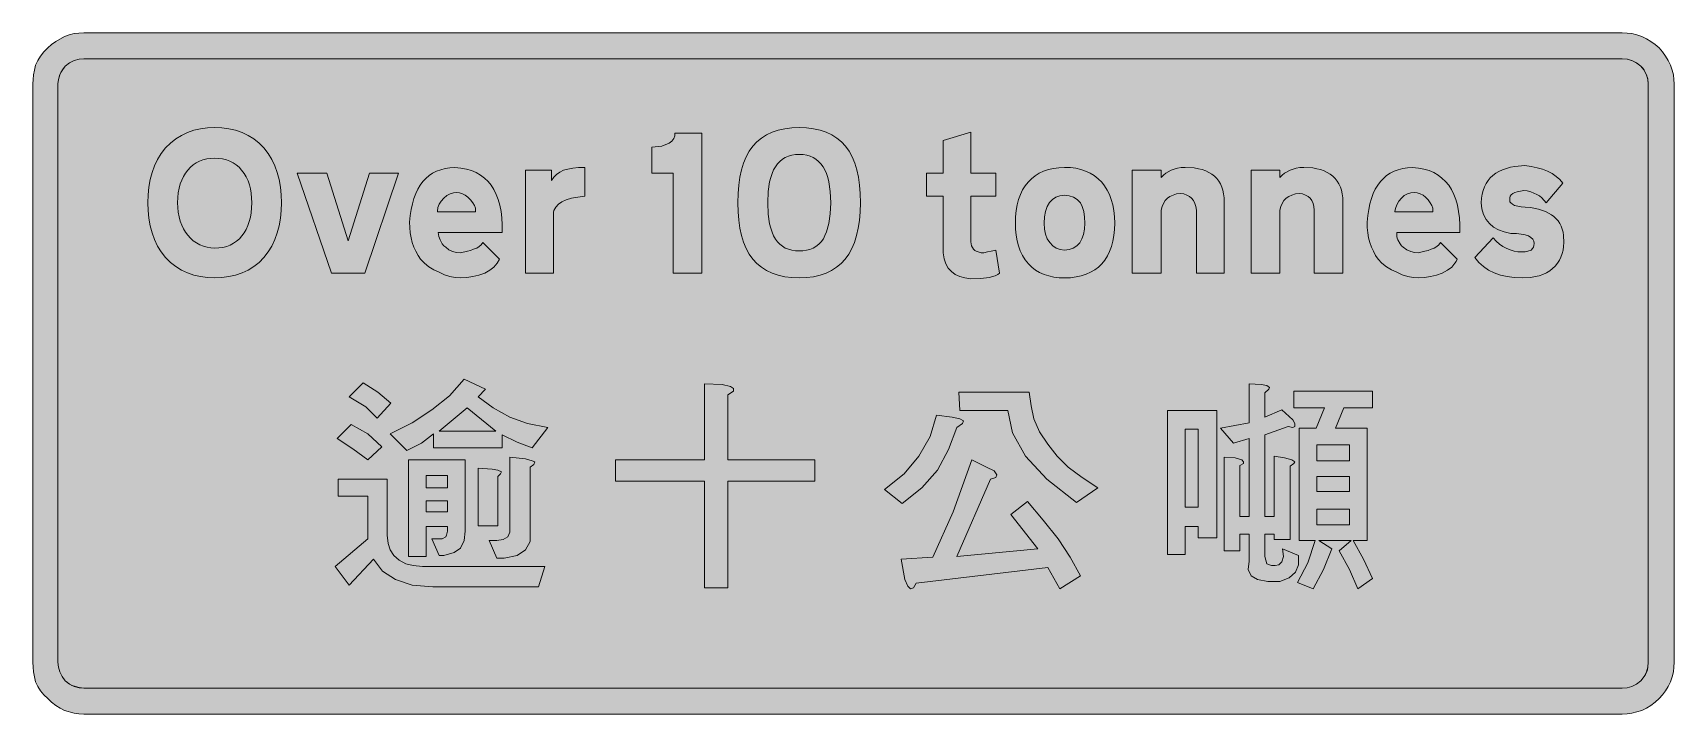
# Model space of a CAD drawing. Header units: metres. Extents: x 19 to 550, y 27 to 247.
import ezdxf

# ---------------------------------------------------------------- set-up
doc = ezdxf.new("R2010")
doc.units = ezdxf.units.M
doc.layers.add('FILL_BLACK_000000', color=7, linetype='Continuous', true_color=0x000000)
doc.layers.add('FILL_WHITE_FFFFFF', color=7, linetype='Continuous', true_color=0xffffff)

msp = doc.modelspace()

# ---------------------------------------------------------------- hatches: boundary and pattern name
at = {"layer": 'FILL_BLACK_000000', "true_color": 0x000000}
h = msp.add_hatch(color=7, dxfattribs=at)
h.dxf.hatch_style = 1
h.paths.add_polyline_path([(536.34, 246.94), (537.92, 246.57), (539.49, 246), (541.01, 245.27), (542.45, 244.42), (543.84, 243.47), (545.19, 242.4), (546.26, 241.05), (547.22, 239.66), (548.06, 238.22), (548.79, 236.7), (549.36, 235.13), (549.73, 233.59), (549.93, 232.1), (549.99, 230.7), (549.99, 43.8), (549.93, 42.22), (549.73, 40.65), (549.36, 39.07), (548.79, 37.5), (548.06, 35.98), (547.22, 34.57), (546.26, 33.28), (545.19, 32.1), (543.84, 30.86), (542.45, 29.81), (541.01, 28.94), (539.49, 28.2), (536.34, 27.37), (534.77, 27.1), (533.19, 27), (35.79, 27), (34.21, 27.1), (32.64, 27.37), (29.49, 28.2), (28.1, 28.94), (26.68, 29.81), (25.31, 30.86), (24.09, 32.1), (22.85, 33.28), (21.8, 34.57), (20.93, 35.98), (20.19, 37.5), (19.8, 39.07), (19.51, 40.65), (19.35, 42.22), (19.29, 43.8), (19.29, 230.7), (19.35, 232.1), (19.51, 233.59), (19.8, 235.13), (20.19, 236.7), (20.93, 238.22), (21.8, 239.66), (22.85, 241.05), (24.09, 242.4), (25.31, 243.47), (26.68, 244.42), (29.49, 246), (31.06, 246.57), (32.64, 246.94), (34.21, 247.14), (35.79, 247.2), (533.19, 247.2), (534.77, 247.14), (536.34, 246.94)])
h.paths.add_polyline_path([(34.22, 238.68), (32.68, 238.27), (31.19, 237.53), (29.79, 236.4), (28.78, 235.13), (28.03, 233.66), (27.55, 232.14), (27.39, 230.7), (27.39, 43.8), (27.55, 42.23), (28.03, 40.69), (28.78, 39.2), (29.79, 37.8), (30.47, 37.18), (31.18, 36.67), (31.94, 36.28), (32.79, 36), (34.29, 35.59), (35.79, 35.4), (533.19, 35.4), (534.76, 35.52), (536.3, 35.92), (537.79, 36.67), (539.19, 37.8), (540.32, 39.15), (540.71, 39.82), (540.99, 40.5), (541.34, 41.35), (541.52, 42.15), (541.59, 43.8), (541.59, 230.7), (541.43, 232.34), (540.95, 233.86), (540.2, 235.24), (539.19, 236.44), (537.96, 237.42), (536.53, 238.17), (534.93, 238.64), (533.19, 238.8), (35.79, 238.8), (34.22, 238.68)], flags=16)
h = msp.add_hatch(color=7, dxfattribs=at)
h.dxf.hatch_style = 1
h.paths.add_polyline_path([(82.68, 216.2), (84.86, 215.7), (86.94, 214.99), (88.91, 214.07), (90.75, 212.93), (92.45, 211.58), (93.99, 210), (95.35, 208.23), (96.53, 206.31), (97.51, 204.24), (98.3, 202.05), (98.91, 199.75), (99.35, 197.34), (99.61, 194.86), (99.69, 192.3), (99.61, 189.74), (99.35, 187.26), (98.91, 184.85), (98.3, 182.55), (97.51, 180.36), (96.53, 178.29), (95.35, 176.37), (93.99, 174.6), (92.45, 173.02), (90.75, 171.67), (88.91, 170.53), (86.94, 169.61), (84.86, 168.9), (82.68, 168.4), (80.42, 168.1), (78.09, 168), (75.77, 168.1), (73.54, 168.4), (71.4, 168.9), (69.35, 169.61), (67.41, 170.53), (65.56, 171.67), (63.82, 173.02), (62.19, 174.6), (60.83, 176.37), (59.65, 178.29), (58.67, 180.36), (57.88, 182.55), (57.27, 184.85), (56.83, 187.26), (56.57, 189.74), (56.49, 192.3), (56.57, 194.86), (56.83, 197.34), (57.27, 199.75), (57.88, 202.05), (58.67, 204.24), (59.65, 206.31), (60.83, 208.23), (62.19, 210), (63.82, 211.58), (65.56, 212.93), (67.41, 214.07), (69.35, 214.99), (71.4, 215.7), (73.54, 216.2), (75.77, 216.5), (78.09, 216.6), (80.42, 216.5), (82.68, 216.2)])
h.paths.add_polyline_path([(89.68, 196.76), (89.34, 198.11), (88.89, 199.4), (88.32, 200.61), (87.62, 201.75), (86.79, 202.8), (85.96, 203.74), (85.05, 204.55), (84.06, 205.22), (83, 205.76), (81.87, 206.18), (80.67, 206.47), (79.41, 206.64), (78.09, 206.7), (76.77, 206.64), (75.51, 206.45), (74.31, 206.14), (73.18, 205.72), (72.12, 205.17), (71.13, 204.52), (70.22, 203.75), (69.39, 202.87), (68.65, 201.89), (67.99, 200.81), (67.42, 199.63), (66.95, 198.35), (66.58, 196.97), (66.31, 195.5), (66.15, 193.94), (66.09, 192.3), (66.15, 190.74), (66.31, 189.22), (66.58, 187.76), (66.95, 186.37), (67.42, 185.07), (67.99, 183.86), (68.65, 182.77), (69.39, 181.8), (70.23, 180.84), (71.17, 180), (72.2, 179.28), (73.29, 178.69), (74.44, 178.22), (75.63, 177.88), (76.85, 177.67), (78.09, 177.6), (79.46, 177.67), (80.76, 177.86), (81.98, 178.19), (83.13, 178.63), (84.2, 179.2), (85.18, 179.88), (86.09, 180.67), (86.9, 181.57), (87.63, 182.58), (88.27, 183.69), (88.82, 184.9), (89.27, 186.21), (89.63, 187.6), (89.88, 189.08), (90.04, 190.65), (90.09, 192.3), (89.91, 195.33), (89.68, 196.76)], flags=16)
h = msp.add_hatch(color=7, dxfattribs=at)
h.dxf.hatch_style = 1
h.paths.add_polyline_path([(235.59, 169.5), (226.29, 169.5), (226.29, 201.9), (219.39, 201.9), (219.39, 210.3), (222.69, 210.6), (225.09, 211.5), (225.95, 212.14), (226.59, 213), (226.85, 213.9), (226.89, 214.8), (235.59, 214.8), (235.59, 169.5)])
h = msp.add_hatch(color=7, dxfattribs=at)
h.dxf.hatch_style = 1
h.paths.add_polyline_path([(286.58, 186.6), (286.19, 184.04), (285.65, 181.67), (284.96, 179.49), (284.11, 177.49), (283.1, 175.69), (281.94, 174.07), (280.63, 172.65), (279.16, 171.42), (277.53, 170.37), (275.75, 169.52), (273.82, 168.85), (271.73, 168.38), (269.49, 168.09), (267.09, 168), (264.69, 168.1), (262.43, 168.39), (260.31, 168.87), (258.35, 169.54), (256.55, 170.39), (254.9, 171.42), (253.41, 172.62), (252.09, 174), (250.94, 175.66), (249.95, 177.49), (249.12, 179.5), (248.45, 181.69), (247.94, 184.06), (247.58, 186.61), (247.36, 189.36), (247.29, 192.3), (247.36, 195.24), (247.58, 197.99), (247.94, 200.54), (248.45, 202.91), (249.12, 205.1), (249.95, 207.11), (250.94, 208.94), (252.09, 210.6), (253.41, 211.98), (254.9, 213.18), (256.55, 214.21), (258.35, 215.06), (260.31, 215.73), (262.43, 216.21), (264.69, 216.5), (267.09, 216.6), (269.49, 216.5), (271.75, 216.21), (273.87, 215.73), (275.83, 215.06), (277.63, 214.21), (279.28, 213.18), (280.77, 211.98), (282.09, 210.6), (283.24, 208.94), (284.23, 207.11), (285.06, 205.1), (285.73, 202.91), (286.24, 200.54), (286.6, 197.99), (286.82, 195.24), (286.89, 192.3), (286.81, 189.36), (286.58, 186.6)])
h.paths.add_polyline_path([(276.67, 199.04), (276.31, 200.44), (275.88, 201.72), (275.37, 202.88), (274.78, 203.92), (274.1, 204.85), (273.35, 205.65), (272.51, 206.34), (271.59, 206.9), (270.59, 207.33), (269.51, 207.65), (268.34, 207.84), (267.09, 207.9), (265.84, 207.84), (264.67, 207.65), (263.59, 207.33), (262.59, 206.9), (261.67, 206.34), (260.83, 205.65), (260.08, 204.85), (259.4, 203.92), (258.81, 202.88), (258.3, 201.72), (257.87, 200.44), (257.51, 199.04), (257.05, 195.9), (256.89, 192.3), (257.05, 188.62), (257.51, 185.43), (257.87, 184.03), (258.3, 182.75), (258.81, 181.59), (259.4, 180.56), (260.08, 179.65), (260.83, 178.87), (261.67, 178.2), (262.59, 177.66), (263.59, 177.24), (264.67, 176.94), (265.84, 176.76), (267.09, 176.7), (268.3, 176.76), (269.45, 176.93), (270.53, 177.22), (271.55, 177.64), (272.5, 178.18), (273.38, 178.85), (274.17, 179.66), (274.89, 180.6), (275.42, 181.67), (275.9, 182.85), (276.65, 185.55), (277.13, 188.7), (277.29, 192.3), (277.13, 195.9), (276.67, 199.04)], flags=16)
h = msp.add_hatch(color=7, dxfattribs=at)
h.dxf.hatch_style = 1
h.paths.add_polyline_path([(330.69, 201.9), (330.69, 194.4), (322.59, 194.4), (322.59, 179.7), (322.65, 179.03), (322.82, 178.39), (323.1, 177.8), (323.49, 177.3), (323.82, 176.9), (324.35, 176.59), (325.89, 176.1), (326.83, 176.14), (327.99, 176.4), (329.11, 176.59), (330.69, 177), (331.89, 169.5), (331.26, 169.08), (330.48, 168.71), (328.48, 168.15), (325.86, 167.81), (322.59, 167.7), (320.68, 167.99), (318.99, 168.45), (317.53, 169.13), (316.29, 170.1), (315.28, 171.16), (314.49, 172.54), (313.93, 174.19), (313.59, 176.1), (313.59, 194.4), (308.19, 194.4), (308.19, 201.9), (313.59, 201.9), (313.59, 212.4), (322.59, 215.1), (322.59, 201.9), (330.69, 201.9)])
h = msp.add_hatch(color=7, dxfattribs=at)
h.dxf.hatch_style = 1
h.paths.add_polyline_path([(104.79, 201.9), (114.39, 201.9), (121.29, 180), (128.19, 201.9), (137.49, 201.9), (126.69, 169.5), (121.29, 169.5), (115.89, 169.5), (104.79, 201.9)])
h = msp.add_hatch(color=7, dxfattribs=at)
h.dxf.hatch_style = 1
h.paths.add_polyline_path([(150.58, 181.39), (150.99, 180.3), (151.27, 179.63), (151.66, 178.99), (152.17, 178.4), (152.79, 177.9), (153.79, 177.11), (154.96, 176.55), (156.25, 176.21), (157.59, 176.1), (159.8, 176.59), (160.84, 176.9), (161.79, 177.3), (162.81, 177.63), (163.63, 178.12), (164.28, 178.73), (164.79, 179.4), (170.19, 174), (169.4, 172.71), (168.35, 171.52), (167.03, 170.46), (165.39, 169.5), (163.54, 168.89), (161.6, 168.41), (159.61, 168.11), (157.59, 168), (155.84, 168.11), (154.14, 168.45), (152.44, 169.01), (150.69, 169.8), (148.95, 170.58), (147.35, 171.56), (145.92, 172.71), (144.69, 174), (143.85, 175.27), (143.12, 176.59), (142.5, 177.98), (141.99, 179.44), (141.6, 180.96), (141.31, 182.56), (141.15, 184.24), (141.09, 186), (141.3, 188.12), (141.61, 190.11), (142.01, 191.95), (142.5, 193.66), (143.09, 195.23), (143.76, 196.66), (144.54, 197.96), (145.4, 199.12), (146.36, 200.16), (147.42, 201.05), (148.57, 201.82), (149.82, 202.45), (151.17, 202.96), (152.61, 203.33), (154.15, 203.58), (155.79, 203.7), (157.7, 203.51), (159.47, 203.17), (161.13, 202.67), (162.65, 202.02), (164.05, 201.22), (165.32, 200.27), (166.47, 199.17), (167.49, 197.92), (168.38, 196.53), (169.15, 194.99), (169.79, 193.3), (170.3, 191.47), (170.69, 189.49), (170.95, 187.37), (171.08, 185.1), (171.09, 182.7), (150.39, 182.7), (150.58, 181.39)])
h.paths.add_polyline_path([(162.39, 189.6), (162.39, 190.2), (162.39, 190.5), (162.06, 191.4), (161.53, 192.3), (160.83, 193.2), (159.99, 194.1), (159.09, 194.71), (158.19, 195.19), (157.29, 195.49), (156.39, 195.6), (155.27, 195.49), (154.18, 195.15), (153.14, 194.59), (152.19, 193.8), (151.36, 192.85), (150.69, 191.81), (150.25, 190.72), (150.09, 189.6), (150.09, 189.3), (162.39, 189.3), (162.39, 189.6)], flags=16)
h = msp.add_hatch(color=7, dxfattribs=at)
h.dxf.hatch_style = 1
h.paths.add_polyline_path([(178.59, 202.8), (186.99, 202.8), (186.99, 199.5), (187.73, 200.52), (188.6, 201.37), (189.65, 202.12), (190.89, 202.8), (192.31, 203.19), (193.89, 203.47), (195.7, 203.64), (197.79, 203.7), (197.79, 194.4), (195.48, 194.12), (193.48, 193.72), (191.76, 193.22), (190.29, 192.6), (189.24, 191.82), (188.38, 190.87), (187.8, 189.82), (187.64, 189.26), (187.59, 188.7), (187.59, 169.5), (178.59, 169.5), (178.59, 202.8)])
h = msp.add_hatch(color=7, dxfattribs=at)
h.dxf.hatch_style = 1
h.paths.add_polyline_path([(368.82, 181.67), (368.49, 179.83), (368.04, 178.12), (367.45, 176.54), (366.73, 175.09), (365.89, 173.77), (364.93, 172.57), (363.84, 171.52), (362.63, 170.59), (361.3, 169.81), (359.85, 169.16), (358.28, 168.66), (356.6, 168.29), (354.8, 168.07), (352.89, 168), (351.12, 168.07), (349.42, 168.28), (347.79, 168.63), (346.25, 169.12), (344.81, 169.76), (343.48, 170.53), (342.27, 171.45), (341.19, 172.5), (340.15, 173.79), (339.27, 175.2), (338.54, 176.7), (337.97, 178.31), (337.53, 180.02), (337.22, 181.82), (337.05, 183.72), (336.99, 185.7), (337.06, 187.78), (337.25, 189.75), (337.58, 191.59), (338.04, 193.32), (338.62, 194.93), (339.33, 196.41), (340.16, 197.76), (341.12, 198.97), (342.19, 200.06), (343.38, 201.01), (344.68, 201.82), (346.1, 202.49), (347.64, 203.02), (349.28, 203.39), (351.03, 203.62), (352.89, 203.7), (354.75, 203.63), (356.49, 203.41), (358.14, 203.05), (359.68, 202.54), (361.12, 201.87), (362.47, 201.04), (363.72, 200.05), (364.89, 198.9), (365.85, 197.71), (366.69, 196.37), (367.41, 194.91), (368, 193.31), (368.47, 191.59), (368.81, 189.75), (369.02, 187.78), (369.09, 185.7), (369.02, 183.62), (368.82, 181.67)])
h.paths.add_polyline_path([(359.08, 189.45), (358.6, 191.02), (357.99, 192.3), (356.98, 193.31), (355.78, 194.06), (354.4, 194.54), (352.89, 194.7), (351.4, 194.55), (350.09, 194.1), (348.96, 193.36), (348.02, 192.34), (347.27, 191.05), (346.73, 189.51), (346.4, 187.72), (346.29, 185.7), (346.4, 183.79), (346.74, 182.1), (347.3, 180.64), (348.09, 179.4), (349.05, 178.39), (350.15, 177.64), (351.42, 177.16), (352.89, 177), (354.38, 177.15), (355.69, 177.6), (356.82, 178.33), (357.77, 179.32), (358.51, 180.57), (359.05, 182.06), (359.38, 183.78), (359.49, 185.7), (359.38, 187.66), (359.08, 189.45)], flags=16)
h = msp.add_hatch(color=7, dxfattribs=at)
h.dxf.hatch_style = 1
h.paths.add_polyline_path([(395.49, 169.5), (395.49, 188.7), (395.49, 189), (395.49, 189.6), (395.49, 189.9), (395.31, 191.07), (394.99, 192.09), (394.54, 192.98), (393.95, 193.72), (393.24, 194.33), (392.41, 194.79), (391.46, 195.12), (390.39, 195.3), (389.11, 195.12), (387.97, 194.79), (386.97, 194.33), (386.12, 193.72), (385.4, 192.98), (384.82, 192.09), (384.39, 191.07), (384.09, 189.9), (384.09, 189.6), (384.09, 169.5), (374.79, 169.5), (374.79, 202.8), (384.09, 202.8), (384.09, 200.4), (384.82, 201.2), (385.63, 201.82), (387.39, 202.8), (388.35, 203.19), (389.42, 203.47), (390.6, 203.64), (391.89, 203.7), (394.84, 203.52), (396.17, 203.29), (397.4, 202.98), (398.53, 202.58), (399.57, 202.09), (400.5, 201.51), (401.34, 200.85), (402.08, 200.1), (402.72, 199.28), (403.26, 198.36), (403.7, 197.37), (404.05, 196.3), (404.29, 195.14), (404.44, 193.91), (404.49, 192.6), (404.49, 192), (404.49, 169.5), (395.49, 169.5)])
h = msp.add_hatch(color=7, dxfattribs=at)
h.dxf.hatch_style = 1
h.paths.add_polyline_path([(433.59, 169.5), (433.59, 188.7), (433.59, 189), (433.59, 189.6), (433.59, 189.9), (433.51, 191.07), (433.26, 192.09), (432.86, 192.98), (432.31, 193.72), (431.63, 194.33), (430.81, 194.79), (429.86, 195.12), (428.79, 195.3), (427.51, 195.12), (426.37, 194.79), (425.37, 194.33), (424.52, 193.72), (423.8, 192.98), (423.22, 192.09), (422.79, 191.07), (422.49, 189.9), (422.49, 189.6), (422.49, 169.5), (413.19, 169.5), (413.19, 202.8), (422.49, 202.8), (422.49, 200.4), (423.22, 201.2), (424.03, 201.82), (425.79, 202.8), (426.75, 203.19), (427.82, 203.47), (429, 203.64), (430.29, 203.7), (433.16, 203.52), (434.46, 203.29), (435.68, 202.98), (436.8, 202.58), (437.84, 202.09), (438.78, 201.51), (439.63, 200.85), (440.38, 200.1), (441.04, 199.28), (441.6, 198.36), (442.06, 197.37), (442.42, 196.3), (442.68, 195.14), (442.84, 193.91), (442.89, 192.6), (442.89, 192), (442.89, 169.5), (433.59, 169.5)])
h = msp.add_hatch(color=7, dxfattribs=at)
h.dxf.hatch_style = 1
h.paths.add_polyline_path([(460.33, 181.39), (460.42, 180.8), (460.59, 180.3), (461.38, 178.99), (461.81, 178.4), (462.39, 177.9), (463.56, 177.11), (464.79, 176.55), (466.02, 176.21), (467.19, 176.1), (469.4, 176.59), (470.44, 176.9), (471.39, 177.3), (472.41, 177.63), (473.23, 178.12), (473.88, 178.73), (474.39, 179.4), (479.79, 174), (479.51, 173.34), (479.12, 172.71), (478.06, 171.52), (476.67, 170.46), (474.99, 169.5), (473.14, 168.89), (471.2, 168.41), (469.21, 168.11), (467.19, 168), (465.56, 168.11), (463.85, 168.45), (462.09, 169.01), (460.29, 169.8), (458.55, 170.58), (456.95, 171.56), (455.52, 172.71), (454.29, 174), (453.45, 175.27), (452.72, 176.59), (452.1, 177.98), (451.59, 179.44), (451.2, 180.96), (450.92, 182.56), (450.75, 184.24), (450.69, 186), (450.9, 188.12), (451.21, 190.11), (451.61, 191.95), (452.1, 193.66), (452.69, 195.23), (453.36, 196.66), (454.14, 197.96), (455, 199.12), (455.96, 200.16), (457.02, 201.05), (458.17, 201.82), (459.42, 202.45), (460.77, 202.96), (462.21, 203.33), (463.75, 203.58), (465.39, 203.7), (467.3, 203.51), (469.07, 203.17), (470.73, 202.67), (472.25, 202.02), (473.65, 201.22), (474.92, 200.27), (476.07, 199.17), (477.09, 197.92), (477.98, 196.53), (478.75, 194.99), (479.39, 193.3), (479.9, 191.47), (480.29, 189.49), (480.55, 187.37), (480.68, 185.1), (480.69, 182.7), (460.29, 182.7), (460.33, 181.39)])
h.paths.add_polyline_path([(471.99, 189.6), (471.99, 190.2), (471.99, 190.5), (471.66, 191.4), (471.13, 192.3), (470.43, 193.2), (469.59, 194.1), (468.82, 194.71), (467.9, 195.19), (466.93, 195.49), (465.99, 195.6), (464.87, 195.49), (463.78, 195.15), (462.74, 194.59), (461.79, 193.8), (461, 192.85), (460.4, 191.81), (459.98, 190.72), (459.69, 189.6), (459.69, 189.3), (471.99, 189.3), (471.99, 189.6)], flags=16)
h = msp.add_hatch(color=7, dxfattribs=at)
h.dxf.hatch_style = 1
h.paths.add_polyline_path([(514.23, 178.18), (514.06, 176.99), (513.78, 175.85), (513.39, 174.75), (512.88, 173.71), (512.27, 172.73), (511.53, 171.83), (510.69, 171), (509.74, 170.27), (508.68, 169.65), (507.53, 169.13), (506.3, 168.71), (505, 168.4), (503.64, 168.17), (500.79, 168), (498.29, 168.1), (495.95, 168.4), (493.79, 168.9), (491.79, 169.61), (489.96, 170.53), (488.3, 171.67), (486.81, 173.02), (485.49, 174.6), (491.49, 180.9), (492.44, 179.84), (493.48, 178.91), (494.57, 178.16), (495.69, 177.6), (496.99, 177.03), (498.24, 176.66), (499.49, 176.46), (500.79, 176.4), (501.81, 176.45), (502.63, 176.59), (503.79, 177), (504.18, 177.45), (504.46, 177.94), (504.63, 178.48), (504.69, 179.1), (504.58, 179.84), (504.24, 180.5), (503.66, 181.07), (502.85, 181.54), (501.8, 181.91), (500.51, 182.18), (498.98, 182.34), (497.19, 182.4), (495.07, 182.85), (493.2, 183.52), (491.59, 184.42), (490.25, 185.55), (489.18, 186.9), (488.37, 188.47), (487.84, 190.27), (487.59, 192.3), (487.7, 193.72), (487.91, 195.04), (488.23, 196.28), (488.65, 197.42), (489.18, 198.48), (489.81, 199.45), (490.54, 200.32), (491.38, 201.11), (492.31, 201.81), (493.35, 202.43), (494.49, 202.95), (495.73, 203.4), (497.07, 203.75), (498.51, 204.02), (501.69, 204.3), (503.76, 204.02), (505.68, 203.62), (507.45, 203.1), (509.08, 202.46), (510.55, 201.7), (511.86, 200.8), (513.01, 199.77), (513.99, 198.6), (508.59, 192.3), (507.2, 193.87), (506.44, 194.49), (505.59, 195), (503.6, 195.82), (502.51, 196.1), (501.39, 196.2), (499.25, 195.86), (498.44, 195.59), (497.79, 195.26), (497.31, 194.86), (497, 194.39), (496.86, 193.83), (496.89, 193.2), (496.89, 192.6), (496.93, 192.45), (497.19, 192.3), (497.68, 191.85), (498.39, 191.4), (500.49, 190.99), (501.85, 190.85), (503.49, 190.8), (506.12, 190.24), (508.38, 189.44), (510.28, 188.41), (511.09, 187.8), (511.81, 187.12), (512.44, 186.39), (512.98, 185.59), (513.43, 184.73), (513.78, 183.8), (514.05, 182.8), (514.22, 181.74), (514.29, 179.4), (514.23, 178.18)])
h = msp.add_hatch(color=7, dxfattribs=at)
h.dxf.hatch_style = 1
h.paths.add_polyline_path([(130.89, 131.1), (135.09, 127.5), (130.59, 122.7), (126.99, 126.3), (121.59, 129.6), (126.09, 134.1), (130.89, 131.1)])
h = msp.add_hatch(color=7, dxfattribs=at)
h.dxf.hatch_style = 1
h.paths.add_polyline_path([(168.09, 126), (173.49, 123), (179.19, 120.9), (185.79, 119.7), (180.69, 113.1), (175.89, 114.9), (171.09, 117.3), (171.09, 113.1), (148.89, 113.1), (148.89, 117.6), (144.99, 114.6), (140.19, 112.2), (134.79, 117.6), (141.99, 121.2), (148.29, 125.4), (153.99, 129.9), (158.79, 135.3), (165.69, 132), (163.29, 129.6), (168.09, 126)])
h.paths.add_polyline_path([(150.69, 118.5), (168.99, 118.5), (159.69, 126), (150.69, 118.5)], flags=16)
h = msp.add_hatch(color=7, dxfattribs=at)
h.dxf.hatch_style = 1
h.paths.add_polyline_path([(244.89, 132.9), (245.79, 132.3), (245.79, 131.4), (243.99, 130.2), (243.99, 109.2), (272.19, 109.2), (272.19, 102.3), (243.99, 102.3), (243.99, 67.8), (236.49, 67.8), (236.49, 102.3), (207.69, 102.3), (207.69, 109.2), (236.49, 109.2), (236.49, 133.8), (242.19, 133.5), (244.89, 132.9)])
h = msp.add_hatch(color=7, dxfattribs=at)
h.dxf.hatch_style = 1
h.paths.add_polyline_path([(416.49, 133.5), (418.29, 133.2), (419.19, 132.6), (418.89, 132), (417.69, 130.8), (417.69, 123), (423.09, 125.4), (426.69, 122.1), (427.29, 120.9), (427.29, 120), (426.69, 119.7), (425.19, 120), (417.69, 117.3), (417.69, 90.9), (420.69, 90.9), (420.69, 110.4), (423.99, 109.8), (426.39, 109.2), (427.29, 108.6), (426.99, 108), (425.79, 107.1), (425.79, 83.4), (420.69, 83.4), (420.69, 85.2), (417.69, 85.2), (417.69, 78), (418.29, 75.6), (419.79, 75), (420.99, 75), (422.19, 75.3), (423.09, 76.2), (423.69, 78), (423.39, 80.4), (428.49, 78.3), (428.49, 75.3), (427.59, 72.9), (425.49, 71.1), (422.49, 69.9), (418.59, 69.9), (415.29, 70.5), (413.19, 71.7), (412.29, 73.8), (412.59, 76.5), (412.59, 85.2), (409.59, 85.2), (409.59, 79.8), (404.49, 79.8), (404.49, 110.1), (408.09, 109.8), (410.19, 109.2), (410.79, 108.6), (410.79, 108), (409.59, 107.4), (409.59, 90.9), (412.59, 90.9), (412.59, 116.1), (407.49, 114.6), (403.29, 119.4), (412.59, 121.2), (412.59, 133.8), (416.49, 133.5)])
h = msp.add_hatch(color=7, dxfattribs=at)
h.dxf.hatch_style = 1
h.paths.add_polyline_path([(341.49, 131.1), (342.09, 126.6), (342.99, 122.4), (344.79, 118.2), (347.49, 114.3), (350.49, 110.4), (354.09, 106.8), (358.59, 103.5), (363.69, 100.2), (356.79, 95.4), (347.19, 102.9), (340.29, 110.4), (336.09, 117.9), (334.59, 125.1), (318.99, 125.1), (318.69, 131.1), (341.49, 131.1)])
h = msp.add_hatch(color=7, dxfattribs=at)
h.dxf.hatch_style = 1
h.paths.add_polyline_path([(440.49, 119.4), (450.69, 119.4), (450.69, 83.1), (446.19, 83.1), (449.49, 77.1), (452.49, 70.8), (447.69, 67.5), (444.99, 73.8), (441.69, 79.8), (445.59, 83.1), (435.09, 83.1), (439.29, 80.4), (436.59, 73.8), (433.29, 67.5), (428.19, 69.6), (431.49, 75.9), (433.89, 83.1), (428.79, 83.1), (428.79, 119.4), (434.19, 119.4), (436.89, 126), (426.99, 126), (426.99, 131.4), (452.49, 131.4), (452.49, 126), (443.19, 126), (440.49, 119.4)])
h.paths.add_polyline_path([(434.49, 99), (444.99, 99), (444.99, 103.8), (434.49, 103.8), (434.49, 99)], flags=16)
h.paths.add_polyline_path([(434.49, 114), (434.49, 108.9), (444.99, 108.9), (444.99, 114), (434.49, 114)], flags=16)
h.paths.add_polyline_path([(444.99, 93.3), (434.49, 93.3), (434.49, 88.2), (444.99, 88.2), (444.99, 93.3)], flags=16)
h = msp.add_hatch(color=7, dxfattribs=at)
h.dxf.hatch_style = 1
h.paths.add_polyline_path([(318.99, 122.4), (320.19, 121.8), (319.89, 120.9), (318.09, 119.7), (315.39, 112.5), (311.79, 105.9), (306.69, 100.2), (300.39, 95.1), (294.69, 99.6), (300.99, 104.7), (305.79, 110.4), (309.39, 116.7), (311.49, 123.6), (316.59, 123), (318.99, 122.4)])
h = msp.add_hatch(color=7, dxfattribs=at)
h.dxf.hatch_style = 1
h.paths.add_polyline_path([(402.09, 84), (396.09, 84), (396.09, 87.6), (391.89, 87.6), (391.89, 78.6), (386.19, 78.6), (386.19, 125.1), (402.09, 125.1), (402.09, 84)])
h.paths.add_polyline_path([(396.09, 119.1), (391.89, 119.1), (391.89, 93.9), (396.09, 93.9), (396.09, 119.1)], flags=16)
h = msp.add_hatch(color=7, dxfattribs=at)
h.dxf.hatch_style = 1
h.paths.add_polyline_path([(127.59, 117.6), (132.09, 113.4), (127.59, 109.2), (122.79, 112.8), (117.69, 116.1), (122.19, 120.6), (127.59, 117.6)])
h = msp.add_hatch(color=7, dxfattribs=at)
h.dxf.hatch_style = 1
h.paths.add_polyline_path([(158.79, 83.1), (157.59, 80.7), (155.49, 79.2), (152.19, 78.3), (150.69, 78.3), (148.29, 83.7), (150.09, 83.7), (151.59, 83.7), (152.79, 84.3), (153.09, 84.9), (153.39, 86.1), (153.39, 87.6), (146.49, 87.6), (146.49, 78), (140.79, 78), (140.79, 109.2), (159.09, 109.2), (159.09, 86.1), (158.79, 83.1)])
h.paths.add_polyline_path([(146.49, 96), (146.49, 92.4), (153.39, 92.4), (153.39, 96), (146.49, 96)], flags=16)
h.paths.add_polyline_path([(153.39, 104.1), (146.49, 104.1), (146.49, 100.2), (153.39, 100.2), (153.39, 104.1)], flags=16)
h = msp.add_hatch(color=7, dxfattribs=at)
h.dxf.hatch_style = 1
h.paths.add_polyline_path([(167.79, 106.2), (169.59, 105.9), (170.79, 105.3), (170.49, 104.7), (169.59, 103.8), (169.59, 87.9), (163.29, 87.9), (163.29, 106.5), (167.79, 106.2)])
h = msp.add_hatch(color=7, dxfattribs=at)
h.dxf.hatch_style = 1
h.paths.add_polyline_path([(178.59, 109.5), (180.69, 108.9), (181.59, 108.6), (181.29, 107.7), (180.09, 106.8), (180.09, 86.7), (180.09, 82.8), (178.59, 80.1), (175.89, 78.3), (171.69, 77.4), (169.29, 77.4), (166.89, 83.1), (169.29, 83.1), (171.39, 83.4), (172.89, 84.3), (173.49, 85.8), (173.49, 87.9), (173.49, 110.1), (178.59, 109.5)])
h = msp.add_hatch(color=7, dxfattribs=at)
h.dxf.hatch_style = 1
h.paths.add_polyline_path([(330.09, 105.6), (330.99, 104.4), (330.69, 103.5), (328.89, 102.9), (318.09, 78), (344.19, 80.4), (335.49, 91.5), (340.89, 95.7), (345.99, 89.7), (350.79, 83.7), (354.69, 77.7), (357.99, 71.7), (351.39, 67.5), (347.49, 74.4), (304.89, 69.3), (303.99, 67.8), (303.09, 67.5), (302.19, 68.4), (301.29, 70.5), (300.09, 77.1), (310.29, 77.7), (316.89, 92.4), (322.89, 109.2), (327.69, 106.8), (330.09, 105.6)])
h = msp.add_hatch(color=7, dxfattribs=at)
h.dxf.hatch_style = 1
h.paths.add_polyline_path([(133.89, 102.9), (133.89, 84.9), (134.19, 82.2), (134.79, 80.1), (135.99, 78.3), (137.79, 76.8), (139.89, 75.6), (142.29, 75), (145.29, 74.7), (148.59, 74.7), (184.89, 74.7), (182.79, 68.1), (148.59, 68.1), (141.99, 68.7), (136.59, 70.5), (132.39, 73.2), (129.39, 77.1), (121.59, 68.7), (117.09, 74.7), (127.59, 83.7), (127.59, 97.5), (117.99, 97.5), (117.99, 102.9), (133.89, 102.9)])
at = {"layer": 'FILL_WHITE_FFFFFF', "true_color": 0xffffff}
h = msp.add_hatch(color=7, dxfattribs=at)
h.dxf.hatch_style = 1
h.paths.add_polyline_path([(533.19, 238.8), (534.76, 238.68), (536.3, 238.27), (537.79, 237.53), (539.19, 236.4), (539.81, 235.8), (540.32, 235.13), (541.07, 233.66), (541.47, 232.14), (541.59, 230.7), (541.59, 43.8), (541.47, 42.23), (541.07, 40.69), (540.32, 39.2), (539.19, 37.8), (537.79, 36.67), (536.3, 35.92), (534.76, 35.52), (533.19, 35.4), (35.79, 35.4), (34.22, 35.52), (32.68, 35.92), (31.19, 36.67), (29.79, 37.8), (28.78, 39.2), (28.03, 40.69), (27.55, 42.23), (27.39, 43.8), (27.39, 230.7), (27.58, 232.09), (27.99, 233.7), (28.31, 234.37), (28.78, 235.05), (29.79, 236.4), (31.19, 237.53), (32.68, 238.27), (34.22, 238.68), (35.79, 238.8), (533.19, 238.8)])

# ---------------------------------------------------------------- linework, layer by layer
at = {"layer": 'FILL_BLACK_000000', "lineweight": 0, "true_color": 0x000000}
for points in [[(536.34, 246.94), (537.92, 246.57), (539.49, 246), (541.01, 245.27), (542.45, 244.42), (543.84, 243.47), (545.19, 242.4), (546.26, 241.05), (547.22, 239.66), (548.06, 238.22), (548.79, 236.7), (549.36, 235.13), (549.73, 233.59), (549.93, 232.1), (549.99, 230.7), (549.99, 43.8), (549.93, 42.22), (549.73, 40.65), (549.36, 39.07), (548.79, 37.5), (548.06, 35.98), (547.22, 34.57), (546.26, 33.28), (545.19, 32.1), (543.84, 30.86), (542.45, 29.81), (541.01, 28.94), (539.49, 28.2), (536.34, 27.37), (534.77, 27.1), (533.19, 27), (35.79, 27), (34.21, 27.1), (32.64, 27.37), (29.49, 28.2), (28.1, 28.94), (26.68, 29.81), (25.31, 30.86), (24.09, 32.1), (22.85, 33.28), (21.8, 34.57), (20.93, 35.98), (20.19, 37.5), (19.8, 39.07), (19.51, 40.65), (19.35, 42.22), (19.29, 43.8), (19.29, 230.7), (19.35, 232.1), (19.51, 233.59), (19.8, 235.13), (20.19, 236.7), (20.93, 238.22), (21.8, 239.66), (22.85, 241.05), (24.09, 242.4), (25.31, 243.47), (26.68, 244.42), (29.49, 246), (31.06, 246.57), (32.64, 246.94), (34.21, 247.14), (35.79, 247.2), (533.19, 247.2), (534.77, 247.14)], [(34.22, 238.68), (32.68, 238.27), (31.19, 237.53), (29.79, 236.4), (28.78, 235.13), (28.03, 233.66), (27.55, 232.14), (27.39, 230.7), (27.39, 43.8), (27.55, 42.23), (28.03, 40.69), (28.78, 39.2), (29.79, 37.8), (30.47, 37.18), (31.18, 36.67), (31.94, 36.28), (32.79, 36), (34.29, 35.59), (35.79, 35.4), (533.19, 35.4), (534.76, 35.52), (536.3, 35.92), (537.79, 36.67), (539.19, 37.8), (540.32, 39.15), (540.71, 39.82), (540.99, 40.5), (541.34, 41.35), (541.52, 42.15), (541.59, 43.8), (541.59, 230.7), (541.43, 232.34), (540.95, 233.86), (540.2, 235.24), (539.19, 236.44), (537.96, 237.42), (536.53, 238.17), (534.93, 238.64), (533.19, 238.8), (35.79, 238.8)], [(82.68, 216.2), (84.86, 215.7), (86.94, 214.99), (88.91, 214.07), (90.75, 212.93), (92.45, 211.58), (93.99, 210), (95.35, 208.23), (96.53, 206.31), (97.51, 204.24), (98.3, 202.05), (98.91, 199.75), (99.35, 197.34), (99.61, 194.86), (99.69, 192.3), (99.61, 189.74), (99.35, 187.26), (98.91, 184.85), (98.3, 182.55), (97.51, 180.36), (96.53, 178.29), (95.35, 176.37), (93.99, 174.6), (92.45, 173.02), (90.75, 171.67), (88.91, 170.53), (86.94, 169.61), (84.86, 168.9), (82.68, 168.4), (80.42, 168.1), (78.09, 168), (75.77, 168.1), (73.54, 168.4), (71.4, 168.9), (69.35, 169.61), (67.41, 170.53), (65.56, 171.67), (63.82, 173.02), (62.19, 174.6), (60.83, 176.37), (59.65, 178.29), (58.67, 180.36), (57.88, 182.55), (57.27, 184.85), (56.83, 187.26), (56.57, 189.74), (56.49, 192.3), (56.57, 194.86), (56.83, 197.34), (57.27, 199.75), (57.88, 202.05), (58.67, 204.24), (59.65, 206.31), (60.83, 208.23), (62.19, 210), (63.82, 211.58), (65.56, 212.93), (67.41, 214.07), (69.35, 214.99), (71.4, 215.7), (73.54, 216.2), (75.77, 216.5), (78.09, 216.6), (80.42, 216.5)], [(235.59, 169.5), (226.29, 169.5), (226.29, 201.9), (219.39, 201.9), (219.39, 210.3), (222.69, 210.6), (225.09, 211.5), (225.95, 212.14), (226.59, 213), (226.85, 213.9), (226.89, 214.8), (235.59, 214.8)], [(286.58, 186.6), (286.19, 184.04), (285.65, 181.67), (284.96, 179.49), (284.11, 177.49), (283.1, 175.69), (281.94, 174.07), (280.63, 172.65), (279.16, 171.42), (277.53, 170.37), (275.75, 169.52), (273.82, 168.85), (271.73, 168.38), (269.49, 168.09), (267.09, 168), (264.69, 168.1), (262.43, 168.39), (260.31, 168.87), (258.35, 169.54), (256.55, 170.39), (254.9, 171.42), (253.41, 172.62), (252.09, 174), (250.94, 175.66), (249.95, 177.49), (249.12, 179.5), (248.45, 181.69), (247.94, 184.06), (247.58, 186.61), (247.36, 189.36), (247.29, 192.3), (247.36, 195.24), (247.58, 197.99), (247.94, 200.54), (248.45, 202.91), (249.12, 205.1), (249.95, 207.11), (250.94, 208.94), (252.09, 210.6), (253.41, 211.98), (254.9, 213.18), (256.55, 214.21), (258.35, 215.06), (260.31, 215.73), (262.43, 216.21), (264.69, 216.5), (267.09, 216.6), (269.49, 216.5), (271.75, 216.21), (273.87, 215.73), (275.83, 215.06), (277.63, 214.21), (279.28, 213.18), (280.77, 211.98), (282.09, 210.6), (283.24, 208.94), (284.23, 207.11), (285.06, 205.1), (285.73, 202.91), (286.24, 200.54), (286.6, 197.99), (286.82, 195.24), (286.89, 192.3), (286.81, 189.36)], [(330.69, 201.9), (330.69, 194.4), (322.59, 194.4), (322.59, 179.7), (322.65, 179.03), (322.82, 178.39), (323.1, 177.8), (323.49, 177.3), (323.82, 176.9), (324.35, 176.59), (325.89, 176.1), (326.83, 176.14), (327.99, 176.4), (329.11, 176.59), (330.69, 177), (331.89, 169.5), (331.26, 169.08), (330.48, 168.71), (328.48, 168.15), (325.86, 167.81), (322.59, 167.7), (320.68, 167.99), (318.99, 168.45), (317.53, 169.13), (316.29, 170.1), (315.28, 171.16), (314.49, 172.54), (313.93, 174.19), (313.59, 176.1), (313.59, 194.4), (308.19, 194.4), (308.19, 201.9), (313.59, 201.9), (313.59, 212.4), (322.59, 215.1), (322.59, 201.9)], [(276.67, 199.04), (276.31, 200.44), (275.88, 201.72), (275.37, 202.88), (274.78, 203.92), (274.1, 204.85), (273.35, 205.65), (272.51, 206.34), (271.59, 206.9), (270.59, 207.33), (269.51, 207.65), (268.34, 207.84), (267.09, 207.9), (265.84, 207.84), (264.67, 207.65), (263.59, 207.33), (262.59, 206.9), (261.67, 206.34), (260.83, 205.65), (260.08, 204.85), (259.4, 203.92), (258.81, 202.88), (258.3, 201.72), (257.87, 200.44), (257.51, 199.04), (257.05, 195.9), (256.89, 192.3), (257.05, 188.62), (257.51, 185.43), (257.87, 184.03), (258.3, 182.75), (258.81, 181.59), (259.4, 180.56), (260.08, 179.65), (260.83, 178.87), (261.67, 178.2), (262.59, 177.66), (263.59, 177.24), (264.67, 176.94), (265.84, 176.76), (267.09, 176.7), (268.3, 176.76), (269.45, 176.93), (270.53, 177.22), (271.55, 177.64), (272.5, 178.18), (273.38, 178.85), (274.17, 179.66), (274.89, 180.6), (275.42, 181.67), (275.9, 182.85), (276.65, 185.55), (277.13, 188.7), (277.29, 192.3), (277.13, 195.9)], [(89.68, 196.76), (89.34, 198.11), (88.89, 199.4), (88.32, 200.61), (87.62, 201.75), (86.79, 202.8), (85.96, 203.74), (85.05, 204.55), (84.06, 205.22), (83, 205.76), (81.87, 206.18), (80.67, 206.47), (79.41, 206.64), (78.09, 206.7), (76.77, 206.64), (75.51, 206.45), (74.31, 206.14), (73.18, 205.72), (72.12, 205.17), (71.13, 204.52), (70.22, 203.75), (69.39, 202.87), (68.65, 201.89), (67.99, 200.81), (67.42, 199.63), (66.95, 198.35), (66.58, 196.97), (66.31, 195.5), (66.15, 193.94), (66.09, 192.3), (66.15, 190.74), (66.31, 189.22), (66.58, 187.76), (66.95, 186.37), (67.42, 185.07), (67.99, 183.86), (68.65, 182.77), (69.39, 181.8), (70.23, 180.84), (71.17, 180), (72.2, 179.28), (73.29, 178.69), (74.44, 178.22), (75.63, 177.88), (76.85, 177.67), (78.09, 177.6), (79.46, 177.67), (80.76, 177.86), (81.98, 178.19), (83.13, 178.63), (84.2, 179.2), (85.18, 179.88), (86.09, 180.67), (86.9, 181.57), (87.63, 182.58), (88.27, 183.69), (88.82, 184.9), (89.27, 186.21), (89.63, 187.6), (89.88, 189.08), (90.04, 190.65), (90.09, 192.3), (89.91, 195.33)], [(104.79, 201.9), (114.39, 201.9), (121.29, 180), (128.19, 201.9), (137.49, 201.9), (126.69, 169.5), (121.29, 169.5), (115.89, 169.5)], [(150.58, 181.39), (150.99, 180.3), (151.27, 179.63), (151.66, 178.99), (152.17, 178.4), (152.79, 177.9), (153.79, 177.11), (154.96, 176.55), (156.25, 176.21), (157.59, 176.1), (159.8, 176.59), (160.84, 176.9), (161.79, 177.3), (162.81, 177.63), (163.63, 178.12), (164.28, 178.73), (164.79, 179.4), (170.19, 174), (169.4, 172.71), (168.35, 171.52), (167.03, 170.46), (165.39, 169.5), (163.54, 168.89), (161.6, 168.41), (159.61, 168.11), (157.59, 168), (155.84, 168.11), (154.14, 168.45), (152.44, 169.01), (150.69, 169.8), (148.95, 170.58), (147.35, 171.56), (145.92, 172.71), (144.69, 174), (143.85, 175.27), (143.12, 176.59), (142.5, 177.98), (141.99, 179.44), (141.6, 180.96), (141.31, 182.56), (141.15, 184.24), (141.09, 186), (141.3, 188.12), (141.61, 190.11), (142.01, 191.95), (142.5, 193.66), (143.09, 195.23), (143.76, 196.66), (144.54, 197.96), (145.4, 199.12), (146.36, 200.16), (147.42, 201.05), (148.57, 201.82), (149.82, 202.45), (151.17, 202.96), (152.61, 203.33), (154.15, 203.58), (155.79, 203.7), (157.7, 203.51), (159.47, 203.17), (161.13, 202.67), (162.65, 202.02), (164.05, 201.22), (165.32, 200.27), (166.47, 199.17), (167.49, 197.92), (168.38, 196.53), (169.15, 194.99), (169.79, 193.3), (170.3, 191.47), (170.69, 189.49), (170.95, 187.37), (171.08, 185.1), (171.09, 182.7), (150.39, 182.7)], [(178.59, 202.8), (186.99, 202.8), (186.99, 199.5), (187.73, 200.52), (188.6, 201.37), (189.65, 202.12), (190.89, 202.8), (192.31, 203.19), (193.89, 203.47), (195.7, 203.64), (197.79, 203.7), (197.79, 194.4), (195.48, 194.12), (193.48, 193.72), (191.76, 193.22), (190.29, 192.6), (189.24, 191.82), (188.38, 190.87), (187.8, 189.82), (187.64, 189.26), (187.59, 188.7), (187.59, 169.5), (178.59, 169.5)], [(368.82, 181.67), (368.49, 179.83), (368.04, 178.12), (367.45, 176.54), (366.73, 175.09), (365.89, 173.77), (364.93, 172.57), (363.84, 171.52), (362.63, 170.59), (361.3, 169.81), (359.85, 169.16), (358.28, 168.66), (356.6, 168.29), (354.8, 168.07), (352.89, 168), (351.12, 168.07), (349.42, 168.28), (347.79, 168.63), (346.25, 169.12), (344.81, 169.76), (343.48, 170.53), (342.27, 171.45), (341.19, 172.5), (340.15, 173.79), (339.27, 175.2), (338.54, 176.7), (337.97, 178.31), (337.53, 180.02), (337.22, 181.82), (337.05, 183.72), (336.99, 185.7), (337.06, 187.78), (337.25, 189.75), (337.58, 191.59), (338.04, 193.32), (338.62, 194.93), (339.33, 196.41), (340.16, 197.76), (341.12, 198.97), (342.19, 200.06), (343.38, 201.01), (344.68, 201.82), (346.1, 202.49), (347.64, 203.02), (349.28, 203.39), (351.03, 203.62), (352.89, 203.7), (354.75, 203.63), (356.49, 203.41), (358.14, 203.05), (359.68, 202.54), (361.12, 201.87), (362.47, 201.04), (363.72, 200.05), (364.89, 198.9), (365.85, 197.71), (366.69, 196.37), (367.41, 194.91), (368, 193.31), (368.47, 191.59), (368.81, 189.75), (369.02, 187.78), (369.09, 185.7), (369.02, 183.62)], [(395.49, 169.5), (395.49, 188.7), (395.49, 189), (395.49, 189.6), (395.49, 189.9), (395.31, 191.07), (394.99, 192.09), (394.54, 192.98), (393.95, 193.72), (393.24, 194.33), (392.41, 194.79), (391.46, 195.12), (390.39, 195.3), (389.11, 195.12), (387.97, 194.79), (386.97, 194.33), (386.12, 193.72), (385.4, 192.98), (384.82, 192.09), (384.39, 191.07), (384.09, 189.9), (384.09, 189.6), (384.09, 169.5), (374.79, 169.5), (374.79, 202.8), (384.09, 202.8), (384.09, 200.4), (384.82, 201.2), (385.63, 201.82), (387.39, 202.8), (388.35, 203.19), (389.42, 203.47), (390.6, 203.64), (391.89, 203.7), (394.84, 203.52), (396.17, 203.29), (397.4, 202.98), (398.53, 202.58), (399.57, 202.09), (400.5, 201.51), (401.34, 200.85), (402.08, 200.1), (402.72, 199.28), (403.26, 198.36), (403.7, 197.37), (404.05, 196.3), (404.29, 195.14), (404.44, 193.91), (404.49, 192.6), (404.49, 192), (404.49, 169.5)], [(433.59, 169.5), (433.59, 188.7), (433.59, 189), (433.59, 189.6), (433.59, 189.9), (433.51, 191.07), (433.26, 192.09), (432.86, 192.98), (432.31, 193.72), (431.63, 194.33), (430.81, 194.79), (429.86, 195.12), (428.79, 195.3), (427.51, 195.12), (426.37, 194.79), (425.37, 194.33), (424.52, 193.72), (423.8, 192.98), (423.22, 192.09), (422.79, 191.07), (422.49, 189.9), (422.49, 189.6), (422.49, 169.5), (413.19, 169.5), (413.19, 202.8), (422.49, 202.8), (422.49, 200.4), (423.22, 201.2), (424.03, 201.82), (425.79, 202.8), (426.75, 203.19), (427.82, 203.47), (429, 203.64), (430.29, 203.7), (433.16, 203.52), (434.46, 203.29), (435.68, 202.98), (436.8, 202.58), (437.84, 202.09), (438.78, 201.51), (439.63, 200.85), (440.38, 200.1), (441.04, 199.28), (441.6, 198.36), (442.06, 197.37), (442.42, 196.3), (442.68, 195.14), (442.84, 193.91), (442.89, 192.6), (442.89, 192), (442.89, 169.5)], [(460.33, 181.39), (460.42, 180.8), (460.59, 180.3), (461.38, 178.99), (461.81, 178.4), (462.39, 177.9), (463.56, 177.11), (464.79, 176.55), (466.02, 176.21), (467.19, 176.1), (469.4, 176.59), (470.44, 176.9), (471.39, 177.3), (472.41, 177.63), (473.23, 178.12), (473.88, 178.73), (474.39, 179.4), (479.79, 174), (479.51, 173.34), (479.12, 172.71), (478.06, 171.52), (476.67, 170.46), (474.99, 169.5), (473.14, 168.89), (471.2, 168.41), (469.21, 168.11), (467.19, 168), (465.56, 168.11), (463.85, 168.45), (462.09, 169.01), (460.29, 169.8), (458.55, 170.58), (456.95, 171.56), (455.52, 172.71), (454.29, 174), (453.45, 175.27), (452.72, 176.59), (452.1, 177.98), (451.59, 179.44), (451.2, 180.96), (450.92, 182.56), (450.75, 184.24), (450.69, 186), (450.9, 188.12), (451.21, 190.11), (451.61, 191.95), (452.1, 193.66), (452.69, 195.23), (453.36, 196.66), (454.14, 197.96), (455, 199.12), (455.96, 200.16), (457.02, 201.05), (458.17, 201.82), (459.42, 202.45), (460.77, 202.96), (462.21, 203.33), (463.75, 203.58), (465.39, 203.7), (467.3, 203.51), (469.07, 203.17), (470.73, 202.67), (472.25, 202.02), (473.65, 201.22), (474.92, 200.27), (476.07, 199.17), (477.09, 197.92), (477.98, 196.53), (478.75, 194.99), (479.39, 193.3), (479.9, 191.47), (480.29, 189.49), (480.55, 187.37), (480.68, 185.1), (480.69, 182.7), (460.29, 182.7)], [(514.23, 178.18), (514.06, 176.99), (513.78, 175.85), (513.39, 174.75), (512.88, 173.71), (512.27, 172.73), (511.53, 171.83), (510.69, 171), (509.74, 170.27), (508.68, 169.65), (507.53, 169.13), (506.3, 168.71), (505, 168.4), (503.64, 168.17), (500.79, 168), (498.29, 168.1), (495.95, 168.4), (493.79, 168.9), (491.79, 169.61), (489.96, 170.53), (488.3, 171.67), (486.81, 173.02), (485.49, 174.6), (491.49, 180.9), (492.44, 179.84), (493.48, 178.91), (494.57, 178.16), (495.69, 177.6), (496.99, 177.03), (498.24, 176.66), (499.49, 176.46), (500.79, 176.4), (501.81, 176.45), (502.63, 176.59), (503.79, 177), (504.18, 177.45), (504.46, 177.94), (504.63, 178.48), (504.69, 179.1), (504.58, 179.84), (504.24, 180.5), (503.66, 181.07), (502.85, 181.54), (501.8, 181.91), (500.51, 182.18), (498.98, 182.34), (497.19, 182.4), (495.07, 182.85), (493.2, 183.52), (491.59, 184.42), (490.25, 185.55), (489.18, 186.9), (488.37, 188.47), (487.84, 190.27), (487.59, 192.3), (487.7, 193.72), (487.91, 195.04), (488.23, 196.28), (488.65, 197.42), (489.18, 198.48), (489.81, 199.45), (490.54, 200.32), (491.38, 201.11), (492.31, 201.81), (493.35, 202.43), (494.49, 202.95), (495.73, 203.4), (497.07, 203.75), (498.51, 204.02), (501.69, 204.3), (503.76, 204.02), (505.68, 203.62), (507.45, 203.1), (509.08, 202.46), (510.55, 201.7), (511.86, 200.8), (513.01, 199.77), (513.99, 198.6), (508.59, 192.3), (507.2, 193.87), (506.44, 194.49), (505.59, 195), (503.6, 195.82), (502.51, 196.1), (501.39, 196.2), (499.25, 195.86), (498.44, 195.59), (497.79, 195.26), (497.31, 194.86), (497, 194.39), (496.86, 193.83), (496.89, 193.2), (496.89, 192.6), (496.93, 192.45), (497.19, 192.3), (497.68, 191.85), (498.39, 191.4), (500.49, 190.99), (501.85, 190.85), (503.49, 190.8), (506.12, 190.24), (508.38, 189.44), (510.28, 188.41), (511.09, 187.8), (511.81, 187.12), (512.44, 186.39), (512.98, 185.59), (513.43, 184.73), (513.78, 183.8), (514.05, 182.8), (514.22, 181.74), (514.29, 179.4)], [(162.39, 189.6), (162.39, 190.2), (162.39, 190.5), (162.06, 191.4), (161.53, 192.3), (160.83, 193.2), (159.99, 194.1), (159.09, 194.71), (158.19, 195.19), (157.29, 195.49), (156.39, 195.6), (155.27, 195.49), (154.18, 195.15), (153.14, 194.59), (152.19, 193.8), (151.36, 192.85), (150.69, 191.81), (150.25, 190.72), (150.09, 189.6), (150.09, 189.3), (162.39, 189.3)], [(359.08, 189.45), (358.6, 191.02), (357.99, 192.3), (356.98, 193.31), (355.78, 194.06), (354.4, 194.54), (352.89, 194.7), (351.4, 194.55), (350.09, 194.1), (348.96, 193.36), (348.02, 192.34), (347.27, 191.05), (346.73, 189.51), (346.4, 187.72), (346.29, 185.7), (346.4, 183.79), (346.74, 182.1), (347.3, 180.64), (348.09, 179.4), (349.05, 178.39), (350.15, 177.64), (351.42, 177.16), (352.89, 177), (354.38, 177.15), (355.69, 177.6), (356.82, 178.33), (357.77, 179.32), (358.51, 180.57), (359.05, 182.06), (359.38, 183.78), (359.49, 185.7), (359.38, 187.66)], [(471.99, 189.6), (471.99, 190.2), (471.99, 190.5), (471.66, 191.4), (471.13, 192.3), (470.43, 193.2), (469.59, 194.1), (468.82, 194.71), (467.9, 195.19), (466.93, 195.49), (465.99, 195.6), (464.87, 195.49), (463.78, 195.15), (462.74, 194.59), (461.79, 193.8), (461, 192.85), (460.4, 191.81), (459.98, 190.72), (459.69, 189.6), (459.69, 189.3), (471.99, 189.3)], [(130.89, 131.1), (135.09, 127.5), (130.59, 122.7), (126.99, 126.3), (121.59, 129.6), (126.09, 134.1)], [(168.09, 126), (173.49, 123), (179.19, 120.9), (185.79, 119.7), (180.69, 113.1), (175.89, 114.9), (171.09, 117.3), (171.09, 113.1), (148.89, 113.1), (148.89, 117.6), (144.99, 114.6), (140.19, 112.2), (134.79, 117.6), (141.99, 121.2), (148.29, 125.4), (153.99, 129.9), (158.79, 135.3), (165.69, 132), (163.29, 129.6)], [(244.89, 132.9), (245.79, 132.3), (245.79, 131.4), (243.99, 130.2), (243.99, 109.2), (272.19, 109.2), (272.19, 102.3), (243.99, 102.3), (243.99, 67.8), (236.49, 67.8), (236.49, 102.3), (207.69, 102.3), (207.69, 109.2), (236.49, 109.2), (236.49, 133.8), (242.19, 133.5)], [(416.49, 133.5), (418.29, 133.2), (419.19, 132.6), (418.89, 132), (417.69, 130.8), (417.69, 123), (423.09, 125.4), (426.69, 122.1), (427.29, 120.9), (427.29, 120), (426.69, 119.7), (425.19, 120), (417.69, 117.3), (417.69, 90.9), (420.69, 90.9), (420.69, 110.4), (423.99, 109.8), (426.39, 109.2), (427.29, 108.6), (426.99, 108), (425.79, 107.1), (425.79, 83.4), (420.69, 83.4), (420.69, 85.2), (417.69, 85.2), (417.69, 78), (418.29, 75.6), (419.79, 75), (420.99, 75), (422.19, 75.3), (423.09, 76.2), (423.69, 78), (423.39, 80.4), (428.49, 78.3), (428.49, 75.3), (427.59, 72.9), (425.49, 71.1), (422.49, 69.9), (418.59, 69.9), (415.29, 70.5), (413.19, 71.7), (412.29, 73.8), (412.59, 76.5), (412.59, 85.2), (409.59, 85.2), (409.59, 79.8), (404.49, 79.8), (404.49, 110.1), (408.09, 109.8), (410.19, 109.2), (410.79, 108.6), (410.79, 108), (409.59, 107.4), (409.59, 90.9), (412.59, 90.9), (412.59, 116.1), (407.49, 114.6), (403.29, 119.4), (412.59, 121.2), (412.59, 133.8)], [(341.49, 131.1), (342.09, 126.6), (342.99, 122.4), (344.79, 118.2), (347.49, 114.3), (350.49, 110.4), (354.09, 106.8), (358.59, 103.5), (363.69, 100.2), (356.79, 95.4), (347.19, 102.9), (340.29, 110.4), (336.09, 117.9), (334.59, 125.1), (318.99, 125.1), (318.69, 131.1)], [(440.49, 119.4), (450.69, 119.4), (450.69, 83.1), (446.19, 83.1), (449.49, 77.1), (452.49, 70.8), (447.69, 67.5), (444.99, 73.8), (441.69, 79.8), (445.59, 83.1), (435.09, 83.1), (439.29, 80.4), (436.59, 73.8), (433.29, 67.5), (428.19, 69.6), (431.49, 75.9), (433.89, 83.1), (428.79, 83.1), (428.79, 119.4), (434.19, 119.4), (436.89, 126), (426.99, 126), (426.99, 131.4), (452.49, 131.4), (452.49, 126), (443.19, 126)], [(150.69, 118.5), (168.99, 118.5), (159.69, 126)], [(318.99, 122.4), (320.19, 121.8), (319.89, 120.9), (318.09, 119.7), (315.39, 112.5), (311.79, 105.9), (306.69, 100.2), (300.39, 95.1), (294.69, 99.6), (300.99, 104.7), (305.79, 110.4), (309.39, 116.7), (311.49, 123.6), (316.59, 123)], [(402.09, 84), (396.09, 84), (396.09, 87.6), (391.89, 87.6), (391.89, 78.6), (386.19, 78.6), (386.19, 125.1), (402.09, 125.1)], [(127.59, 117.6), (132.09, 113.4), (127.59, 109.2), (122.79, 112.8), (117.69, 116.1), (122.19, 120.6)], [(396.09, 119.1), (391.89, 119.1), (391.89, 93.9), (396.09, 93.9)], [(434.49, 114), (434.49, 108.9), (444.99, 108.9), (444.99, 114)], [(158.79, 83.1), (157.59, 80.7), (155.49, 79.2), (152.19, 78.3), (150.69, 78.3), (148.29, 83.7), (150.09, 83.7), (151.59, 83.7), (152.79, 84.3), (153.09, 84.9), (153.39, 86.1), (153.39, 87.6), (146.49, 87.6), (146.49, 78), (140.79, 78), (140.79, 109.2), (159.09, 109.2), (159.09, 86.1)], [(167.79, 106.2), (169.59, 105.9), (170.79, 105.3), (170.49, 104.7), (169.59, 103.8), (169.59, 87.9), (163.29, 87.9), (163.29, 106.5)], [(178.59, 109.5), (180.69, 108.9), (181.59, 108.6), (181.29, 107.7), (180.09, 106.8), (180.09, 86.7), (180.09, 82.8), (178.59, 80.1), (175.89, 78.3), (171.69, 77.4), (169.29, 77.4), (166.89, 83.1), (169.29, 83.1), (171.39, 83.4), (172.89, 84.3), (173.49, 85.8), (173.49, 87.9), (173.49, 110.1)], [(330.09, 105.6), (330.99, 104.4), (330.69, 103.5), (328.89, 102.9), (318.09, 78), (344.19, 80.4), (335.49, 91.5), (340.89, 95.7), (345.99, 89.7), (350.79, 83.7), (354.69, 77.7), (357.99, 71.7), (351.39, 67.5), (347.49, 74.4), (304.89, 69.3), (303.99, 67.8), (303.09, 67.5), (302.19, 68.4), (301.29, 70.5), (300.09, 77.1), (310.29, 77.7), (316.89, 92.4), (322.89, 109.2), (327.69, 106.8)], [(133.89, 102.9), (133.89, 84.9), (134.19, 82.2), (134.79, 80.1), (135.99, 78.3), (137.79, 76.8), (139.89, 75.6), (142.29, 75), (145.29, 74.7), (148.59, 74.7), (184.89, 74.7), (182.79, 68.1), (148.59, 68.1), (141.99, 68.7), (136.59, 70.5), (132.39, 73.2), (129.39, 77.1), (121.59, 68.7), (117.09, 74.7), (127.59, 83.7), (127.59, 97.5), (117.99, 97.5), (117.99, 102.9)], [(153.39, 104.1), (146.49, 104.1), (146.49, 100.2), (153.39, 100.2)], [(434.49, 99), (444.99, 99), (444.99, 103.8), (434.49, 103.8)], [(146.49, 96), (146.49, 92.4), (153.39, 92.4), (153.39, 96)], [(444.99, 93.3), (434.49, 93.3), (434.49, 88.2), (444.99, 88.2)]]:
    msp.add_lwpolyline(points, close=True, dxfattribs=at)
at = {"layer": 'FILL_WHITE_FFFFFF', "lineweight": 0, "true_color": 0xffffff}
msp.add_lwpolyline([(533.19, 238.8), (534.76, 238.68), (536.3, 238.27), (537.79, 237.53), (539.19, 236.4), (539.81, 235.8), (540.32, 235.13), (541.07, 233.66), (541.47, 232.14), (541.59, 230.7), (541.59, 43.8), (541.47, 42.23), (541.07, 40.69), (540.32, 39.2), (539.19, 37.8), (537.79, 36.67), (536.3, 35.92), (534.76, 35.52), (533.19, 35.4), (35.79, 35.4), (34.22, 35.52), (32.68, 35.92), (31.19, 36.67), (29.79, 37.8), (28.78, 39.2), (28.03, 40.69), (27.55, 42.23), (27.39, 43.8), (27.39, 230.7), (27.58, 232.09), (27.99, 233.7), (28.31, 234.37), (28.78, 235.05), (29.79, 236.4), (31.19, 237.53), (32.68, 238.27), (34.22, 238.68), (35.79, 238.8)], close=True, dxfattribs=at)

doc.saveas('drawing.dxf')
